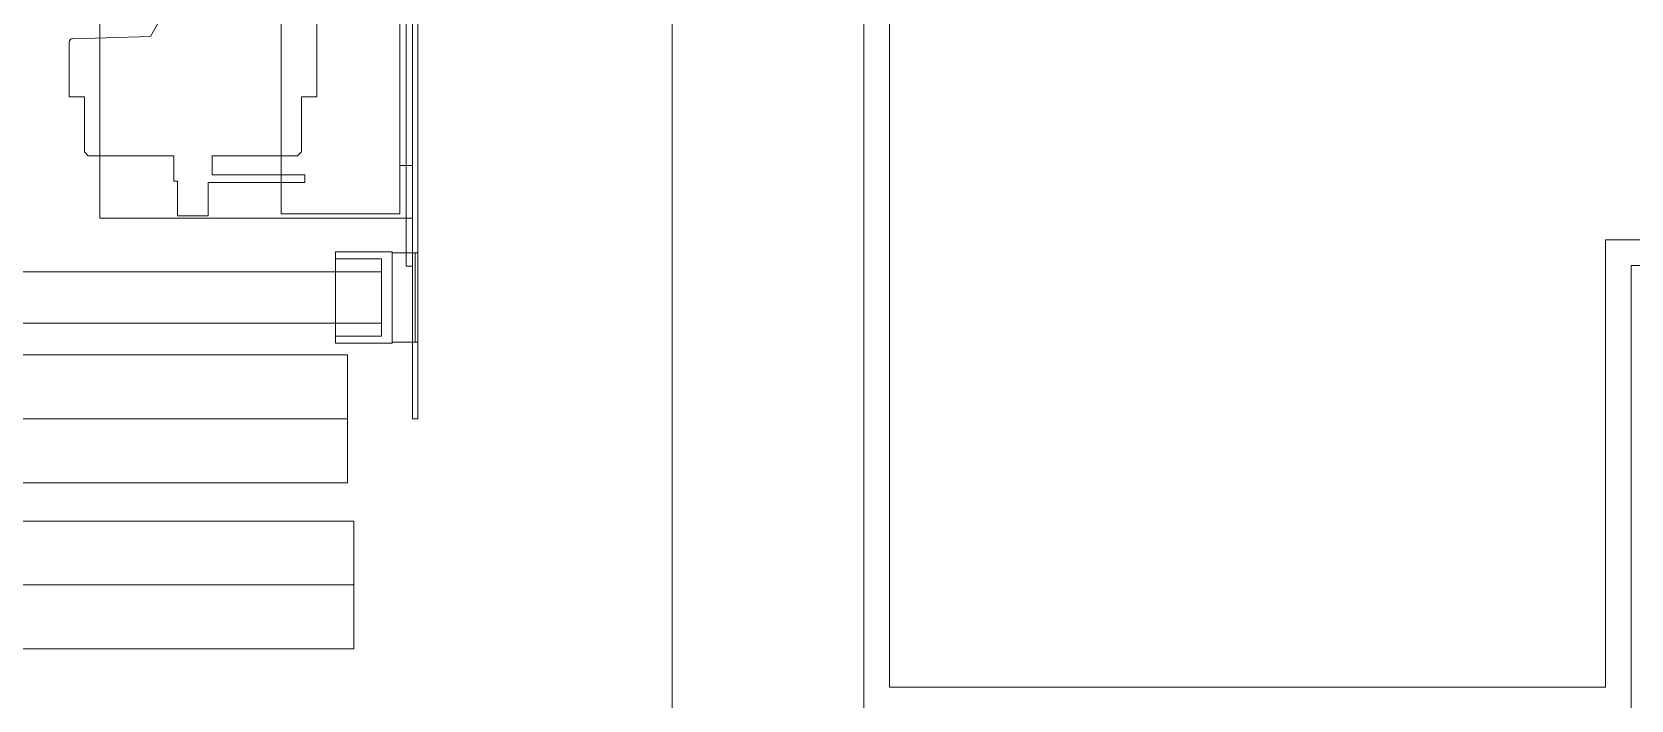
# Model space of a CAD drawing. Extents: x -1417 to 34975, y -245 to 8298.
# Drawn here: x 4275.6 to 4400.8, y 3158.5 to 3210.8 of the extents above; entities that cross this region are included whole.
import ezdxf

# ---------------------------------------------------------------- set-up
doc = ezdxf.new("R2010")
doc.units = 0
doc.layers.get('0').update_dxf_attribs({"color": 9, "lineweight": 9})
for name, color, linetype, lineweight in [('00', 9, 'Continuous', 9), ('01', 9, 'Continuous', 9), ('05V', 9, 'Continuous', 9), ('06D', 9, 'Continuous', 9), ('14', 9, 'Continuous', 9)]:
    doc.layers.add(name, color=color, linetype=linetype, lineweight=lineweight)

# ---------------------------------------------------------------- blocks, each defined once
blk = doc.blocks.new('p-kolon-80x80-vw')
at = {"layer": '01'}
blk.add_lwpolyline([(-40, -40), (-40, 40), (40, 40), (40, -40)], close=True, dxfattribs=at)
blk = doc.blocks.new('p-as-01')
at = {"layer": '06D', "linetype": 'Continuous', "ltscale": 0.25}
for p, q in [((921, -717.1), (921, -1300.6)), ((925, -717.1), (925, -1299.7)), ((818, -982.6), (818, -1356.6)), ((911, -1356.6), (911, -982.6)), ((911, -1318.9), (911, -1018.9)), ((921, -1018.9), (921, -1318.9)), ((916, -1397.6), (916, -1122.6)), ((921, -1397.6), (921, -1122.6)), ((676, -1160.1), (676, -1360.1)), ((921, -1300.6), (921, -1309.1)), ((925, -1299.7), (925, -1309.1)), ((921, -1309.1), (921, -1315.1)), ((925, -1309.1), (925, -1315.1)), ((921, -1318.9), (911, -1318.9)), ((921, -1315.1), (921, -1322.6)), ((921, -1322.6), (921, -1517.1)), ((925, -1315.1), (925, -1323.5)), ((925, -1323.5), (925, -1517.1)), ((921, -1360.1), (676, -1360.1)), ((818, -1356.6), (911, -1356.6)), ((916, -1397.6), (921, -1397.6)), ((921, -1517.1), (925, -1517.1))]:
    blk.add_line(p, q, dxfattribs=at)
at = {"layer": '06D', "ltscale": 0.25}
for p, q in [((846, -1265.1), (846, -1041.6)), ((733, -1187.1), (715.8, -1217.9)), ((652, -1222.5), (652, -1265.1)), ((715.8, -1217.9), (654.9, -1219.6)), ((652, -1265.1), (664, -1265.1)), ((664, -1265.1), (664, -1308.1)), ((834, -1308.1), (834, -1265.1)), ((834, -1265.1), (846, -1265.1)), ((664, -1308.1), (667, -1311.1)), ((667, -1311.1), (734, -1311.1)), ((734, -1311.1), (734, -1331.1)), ((764, -1326.1), (764, -1311.1)), ((764, -1311.1), (831, -1311.1)), ((831, -1311.1), (834, -1308.1)), ((836.5, -1326.1), (764, -1326.1)), ((836.5, -1332.1), (836.5, -1326.1)), ((734, -1331.1), (737, -1331.1)), ((737, -1331.1), (737, -1358.1)), ((761, -1358.1), (761, -1332.1)), ((761, -1332.1), (836.5, -1332.1)), ((737, -1358.1), (761, -1358.1))]:
    blk.add_line(p, q, dxfattribs=at)
at = {"layer": '06D', "ltscale": 30}
for p, q in [((860.6, -1386.4), (860.6, -1457.9)), ((905, -1386.4), (860.6, -1386.4)), ((896.6, -1391.9), (860.6, -1391.9)), ((896.6, -1391.9), (896.6, -1452.4)), ((896.6, -1452.4), (860.6, -1452.4)), ((905, -1457.9), (860.6, -1457.9))]:
    blk.add_line(p, q, dxfattribs=at)
at = {"layer": '06D', "ltscale": 6}
for p, q in [((905, -1386.4), (905, -1457.9)), ((905, -1387.1), (925, -1387.1)), ((923, -1387.1), (923, -1457.1)), ((925, -1387.1), (925, -1457.1)), ((925, -1457.1), (905, -1457.1))]:
    blk.add_line(p, q, dxfattribs=at)
at = {"layer": '06D'}
for p, q in [((896.6, -1402.1), (592, -1402.1)), ((896.6, -1442.1), (896.6, -1402.1)), ((592, -1442.1), (896.6, -1442.1)), ((870, -1467), (-582, -1467)), ((870, -1517), (870, -1467)), ((-542.5, -1517), (870, -1517)), ((870, -1517), (-542.5, -1517)), ((870, -1567), (870, -1517)), ((-542.5, -1567), (870, -1567)), ((875, -1597), (-725, -1597)), ((875, -1647), (875, -1597)), ((875, -1647), (-725, -1647)), ((-725, -1647), (875, -1647)), ((875, -1697), (875, -1647)), ((-725, -1697), (875, -1697))]:
    blk.add_line(p, q, dxfattribs=at)
at = {"layer": '06D', "ltscale": 0.25}
blk.add_arc((655, -1222.5), 2.98, 91.5241, 180, dxfattribs=at)

msp = doc.modelspace()

# ---------------------------------------------------------------- linework, layer by layer
at = {"layer": '00'}
msp.add_lwpolyline([(4044.04, 3892.5), (4173.34, 3892.5), (4173.34, 3872.5), (4095.77, 3872.5), (4095.77, 3362.5), (4480.84, 3362.5), (4480.84, 3297.5), (4465.84, 3297.5), (4465.84, 3347.5), (4340.77, 3347.5), (4340.77, 3157.5), (4400.84, 3157.5), (4400.84, 3142.5), (4277.64, 3142.5), (4277.64, 3157.5), (4325.77, 3157.5), (4325.77, 3347.5), (4125.77, 3347.5), (4125.77, 3157.5), (4164.04, 3157.5), (4164.04, 3142.5), (3680.84, 3142.5)], dxfattribs=at)
at = {"layer": '14'}
msp.add_lwpolyline([(4463.84, 3297.5), (4463.84, 3345.5), (4342.77, 3345.5), (4342.77, 3159.5), (4398.84, 3159.5), (4398.84, 3194.5), (4463.84, 3194.5), (4463.84, 3207.5)], dxfattribs=at)

# ---------------------------------------------------------------- block references
msp.add_blockref('p-kolon-80x80-vw', (4440.84, 3152.5))
at = {"layer": '05V', "xscale": 0.1, "yscale": 0.1}
msp.add_blockref('p-as-01', (4213.34, 3332.2), dxfattribs=at)

doc.saveas('drawing.dxf')
